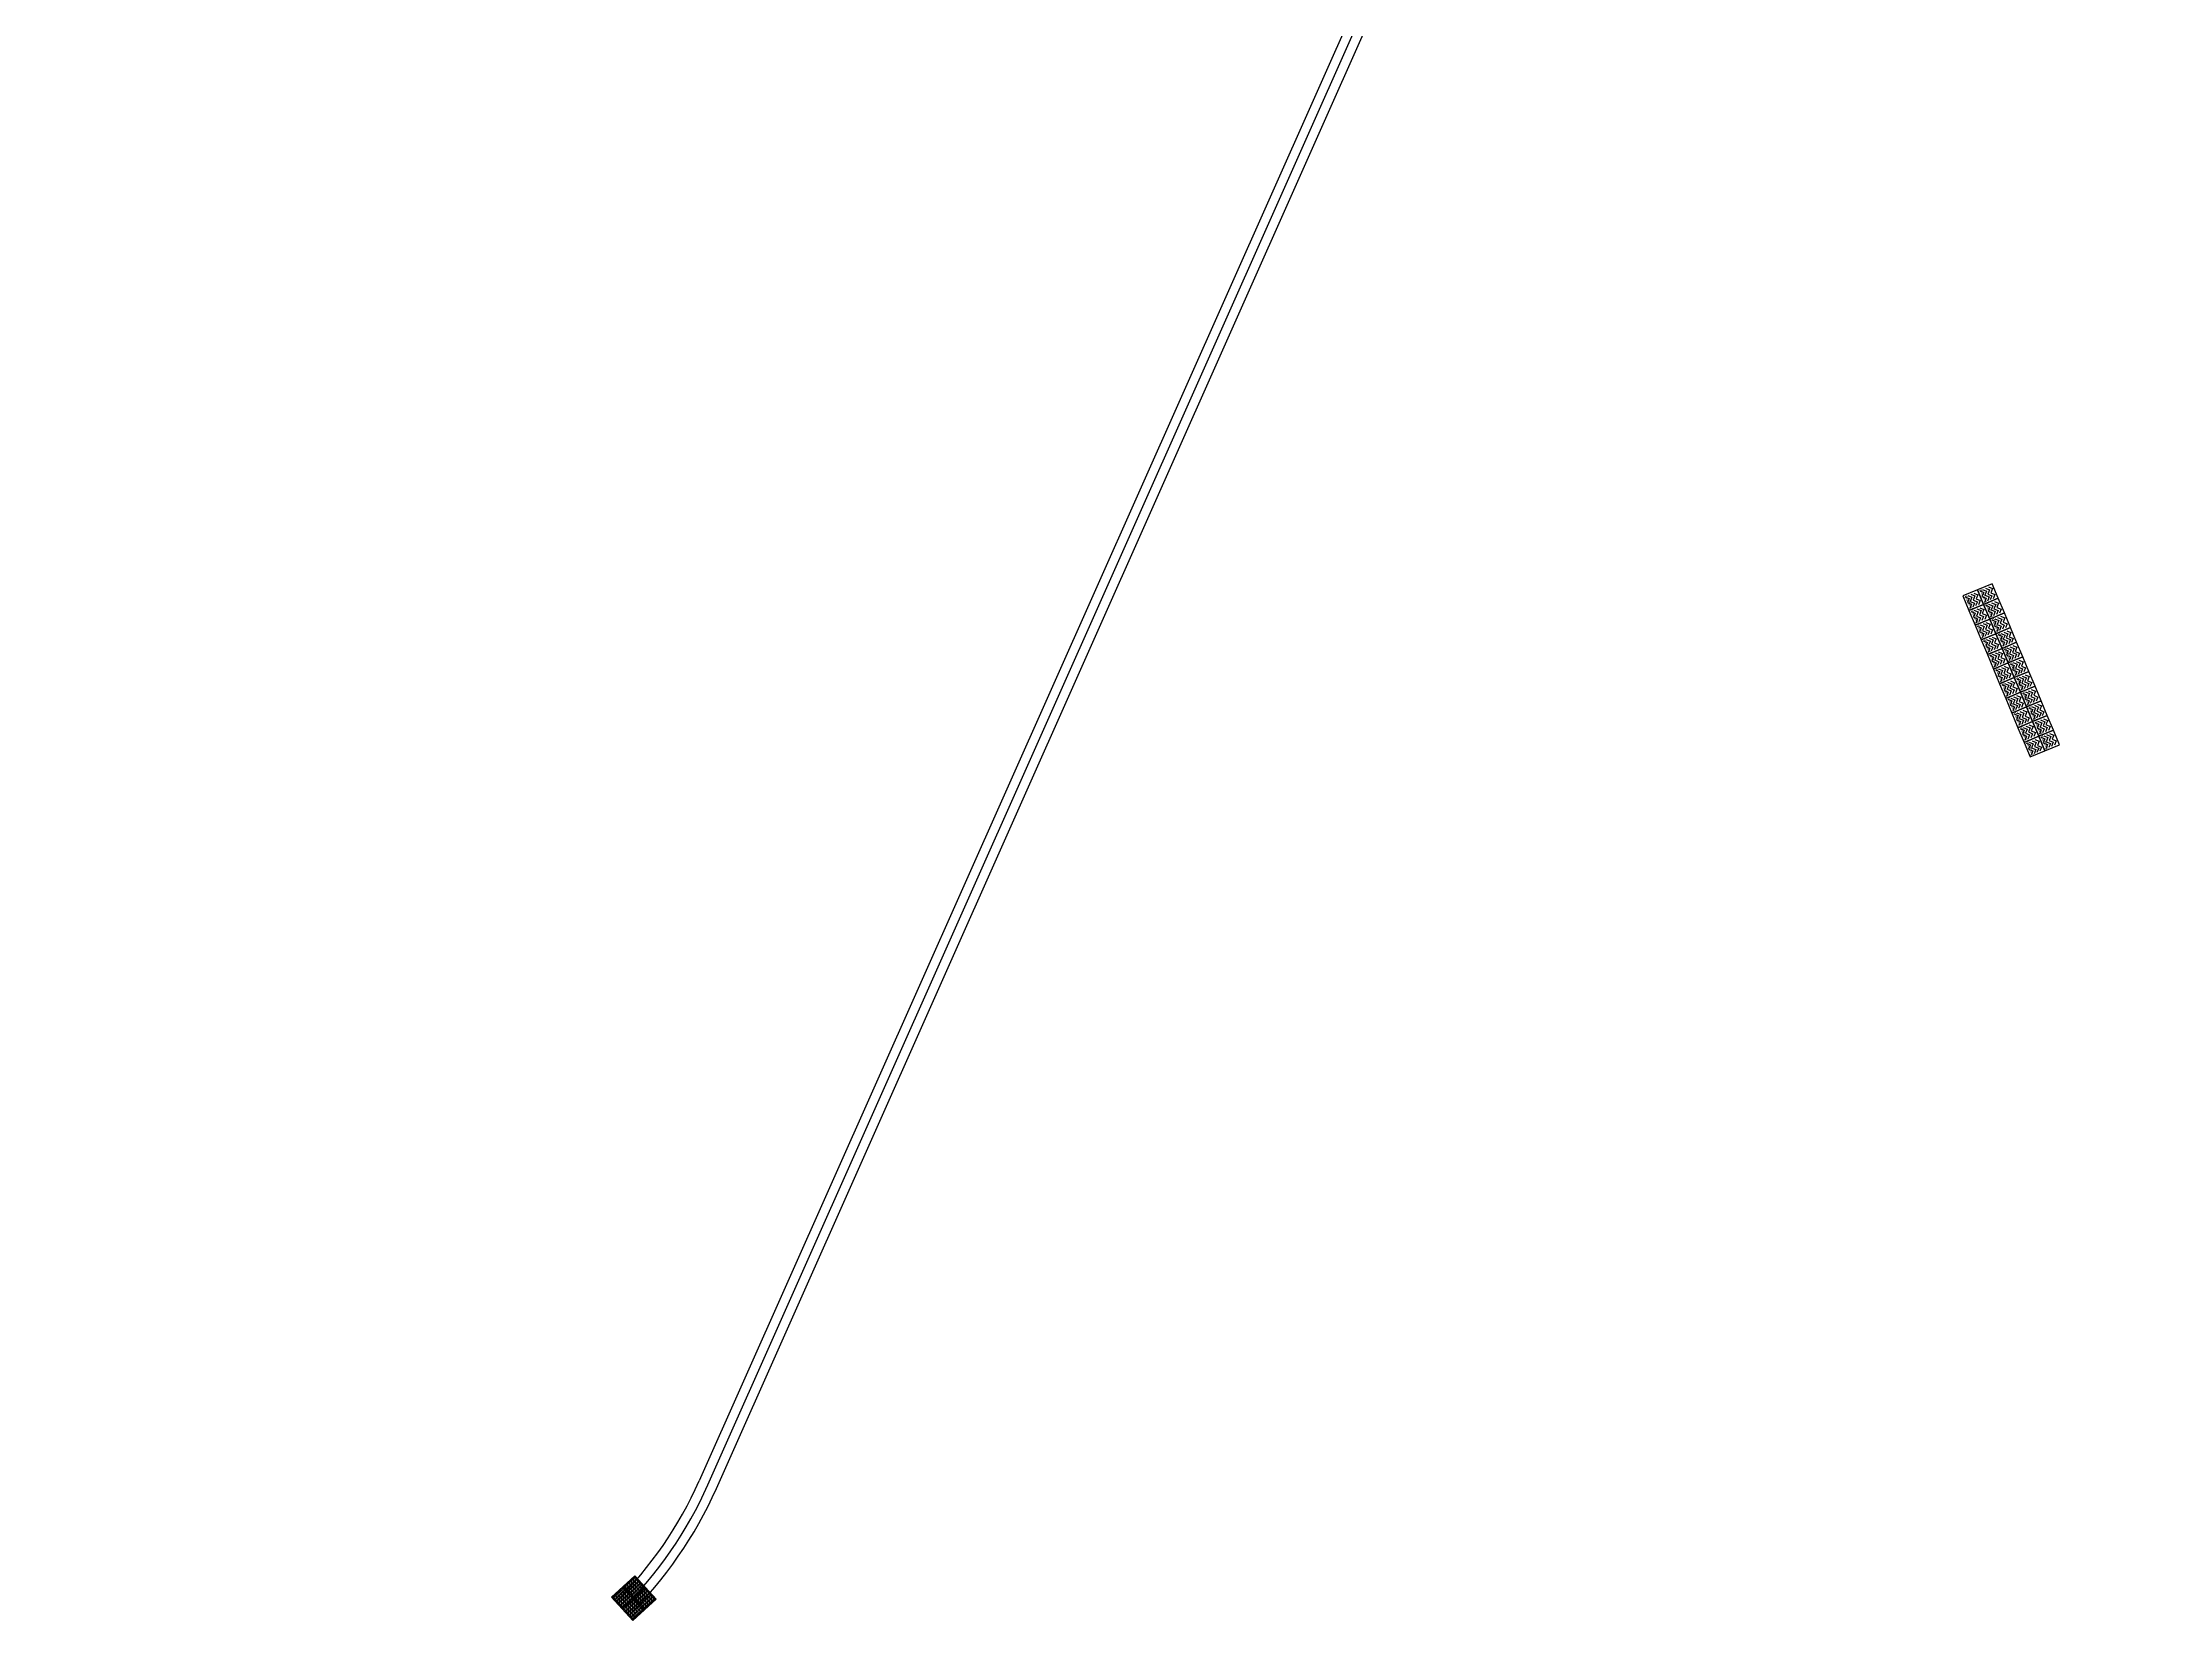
# Model space of a CAD drawing. Header units: millimetres. Extents: x 832728086 to 834530684, y 817551485 to 818349469.
# Drawn here: x 832907410 to 832947530, y 817767139 to 817797280 of the extents above; entities that cross this region are included whole.
import ezdxf

# ---------------------------------------------------------------- set-up
doc = ezdxf.new("R2010")
doc.units = ezdxf.units.MM
doc.header["$LTSCALE"] = 100
doc.layers.add('000-helpline', color=30, linetype='Continuous', lineweight=30, plot=False)
doc.layers.add('000-Tactile-l', color=8, linetype='Continuous')
doc.styles.get("Standard").update_dxf_attribs({"font": 'swiss.ttf'})

# ---------------------------------------------------------------- blocks, each defined once
blk = doc.blocks.new('tactile')
at = {"layer": '000-helpline'}
for points in [[(834090.082, 817840.317), (834089.966, 817840.593), (834089.69, 817840.478), (834089.805, 817840.201)], [(834090.359, 817840.433), (834090.243, 817840.709), (834089.966, 817840.593), (834090.082, 817840.317)], [(834090.198, 817840.04), (834090.082, 817840.317), (834089.805, 817840.201), (834089.921, 817839.924)], [(834090.475, 817840.156), (834090.359, 817840.433), (834090.082, 817840.317), (834090.198, 817840.04)], [(834090.591, 817839.879), (834090.475, 817840.156), (834090.198, 817840.04), (834090.314, 817839.763)], [(834090.314, 817839.763), (834090.198, 817840.04), (834089.921, 817839.924), (834090.037, 817839.647)], [(834090.43, 817839.487), (834090.314, 817839.763), (834090.037, 817839.647), (834090.153, 817839.371)], [(834090.706, 817839.602), (834090.591, 817839.879), (834090.314, 817839.763), (834090.43, 817839.487)], [(834090.545, 817839.21), (834090.43, 817839.487), (834090.153, 817839.371), (834090.269, 817839.094)], [(834090.822, 817839.326), (834090.706, 817839.602), (834090.43, 817839.487), (834090.545, 817839.21)], [(834090.938, 817839.049), (834090.822, 817839.326), (834090.545, 817839.21), (834090.661, 817838.933)], [(834090.661, 817838.933), (834090.545, 817839.21), (834090.269, 817839.094), (834090.385, 817838.817)], [(834090.777, 817838.656), (834090.661, 817838.933), (834090.385, 817838.817), (834090.5, 817838.54)], [(834091.054, 817838.772), (834090.938, 817839.049), (834090.661, 817838.933), (834090.777, 817838.656)], [(834090.893, 817838.38), (834090.777, 817838.656), (834090.5, 817838.54), (834090.616, 817838.264)], [(834091.17, 817838.495), (834091.054, 817838.772), (834090.777, 817838.656), (834090.893, 817838.38)], [(834091.285, 817838.219), (834091.17, 817838.495), (834090.893, 817838.38), (834091.009, 817838.103)], [(834091.009, 817838.103), (834090.893, 817838.38), (834090.616, 817838.264), (834090.732, 817837.987)], [(834091.125, 817837.826), (834091.009, 817838.103), (834090.732, 817837.987), (834090.848, 817837.71)], [(834091.401, 817837.942), (834091.285, 817838.219), (834091.009, 817838.103), (834091.125, 817837.826)], [(834091.24, 817837.549), (834091.125, 817837.826), (834090.848, 817837.71), (834090.964, 817837.434)], [(834091.517, 817837.665), (834091.401, 817837.942), (834091.125, 817837.826), (834091.24, 817837.549)]]:
    blk.add_lwpolyline(points, close=True, dxfattribs=at)
for points in [[(834089.84, 817840.508), (834089.918, 817840.476), (834089.886, 817840.397), (834089.964, 817840.365), (834089.932, 817840.287)], [(834089.895, 817840.531), (834089.973, 817840.499), (834089.941, 817840.42), (834090.02, 817840.388), (834089.988, 817840.31)], [(834090.006, 817840.577), (834090.084, 817840.545), (834090.052, 817840.467), (834090.13, 817840.435), (834090.098, 817840.356)], [(834090.061, 817840.601), (834090.139, 817840.568), (834090.107, 817840.49), (834090.186, 817840.458), (834090.154, 817840.379)], [(834090.116, 817840.624), (834090.195, 817840.592), (834090.163, 817840.513), (834090.241, 817840.481), (834090.209, 817840.402)], [(834090.172, 817840.647), (834090.25, 817840.615), (834090.218, 817840.536), (834090.296, 817840.504), (834090.264, 817840.425)], [(834089.729, 817840.462), (834089.807, 817840.429), (834089.775, 817840.351), (834089.854, 817840.319), (834089.822, 817840.24)], [(834089.784, 817840.485), (834089.863, 817840.453), (834089.831, 817840.374), (834089.909, 817840.342), (834089.877, 817840.263)], [(834089.845, 817840.185), (834089.923, 817840.153), (834089.891, 817840.074), (834089.97, 817840.042), (834089.937, 817839.963)], [(834089.9, 817840.208), (834089.979, 817840.176), (834089.946, 817840.097), (834090.025, 817840.065), (834089.993, 817839.987)], [(834089.955, 817840.231), (834090.034, 817840.199), (834090.002, 817840.12), (834090.08, 817840.088), (834090.048, 817840.01)], [(834090.011, 817840.254), (834090.089, 817840.222), (834090.057, 817840.144), (834090.136, 817840.111), (834090.103, 817840.033)], [(834090.121, 817840.301), (834090.2, 817840.268), (834090.168, 817840.19), (834090.246, 817840.158), (834090.214, 817840.079)], [(834090.177, 817840.324), (834090.255, 817840.292), (834090.223, 817840.213), (834090.302, 817840.181), (834090.269, 817840.102)], [(834090.232, 817840.347), (834090.311, 817840.315), (834090.278, 817840.236), (834090.357, 817840.204), (834090.325, 817840.126)], [(834090.287, 817840.37), (834090.366, 817840.338), (834090.334, 817840.259), (834090.412, 817840.227), (834090.38, 817840.149)], [(834090.403, 817840.093), (834090.482, 817840.061), (834090.45, 817839.983), (834090.528, 817839.951), (834090.496, 817839.872)], [(834089.96, 817839.908), (834090.039, 817839.876), (834090.007, 817839.797), (834090.085, 817839.765), (834090.053, 817839.687)], [(834090.016, 817839.931), (834090.094, 817839.899), (834090.062, 817839.821), (834090.141, 817839.788), (834090.108, 817839.71)], [(834090.071, 817839.954), (834090.15, 817839.922), (834090.118, 817839.844), (834090.196, 817839.812), (834090.164, 817839.733)], [(834090.127, 817839.978), (834090.205, 817839.945), (834090.173, 817839.867), (834090.251, 817839.835), (834090.219, 817839.756)], [(834090.237, 817840.024), (834090.316, 817839.992), (834090.284, 817839.913), (834090.362, 817839.881), (834090.33, 817839.803)], [(834090.242, 817839.701), (834090.321, 817839.669), (834090.289, 817839.59), (834090.367, 817839.558), (834090.335, 817839.479)], [(834090.293, 817840.047), (834090.371, 817840.015), (834090.339, 817839.936), (834090.417, 817839.904), (834090.385, 817839.826)], [(834090.348, 817840.07), (834090.426, 817840.038), (834090.394, 817839.96), (834090.473, 817839.927), (834090.441, 817839.849)], [(834090.353, 817839.747), (834090.432, 817839.715), (834090.399, 817839.636), (834090.478, 817839.604), (834090.446, 817839.526)], [(834090.408, 817839.77), (834090.487, 817839.738), (834090.455, 817839.66), (834090.533, 817839.627), (834090.501, 817839.549)], [(834090.464, 817839.793), (834090.542, 817839.761), (834090.51, 817839.683), (834090.589, 817839.651), (834090.556, 817839.572)], [(834090.519, 817839.817), (834090.598, 817839.784), (834090.565, 817839.706), (834090.644, 817839.674), (834090.612, 817839.595)], [(834090.076, 817839.631), (834090.155, 817839.599), (834090.123, 817839.521), (834090.201, 817839.488), (834090.169, 817839.41)], [(834090.132, 817839.655), (834090.21, 817839.622), (834090.178, 817839.544), (834090.257, 817839.512), (834090.224, 817839.433)], [(834090.187, 817839.678), (834090.266, 817839.645), (834090.233, 817839.567), (834090.312, 817839.535), (834090.28, 817839.456)], [(834090.192, 817839.355), (834090.271, 817839.322), (834090.238, 817839.244), (834090.317, 817839.212), (834090.285, 817839.133)], [(834090.247, 817839.378), (834090.326, 817839.346), (834090.294, 817839.267), (834090.372, 817839.235), (834090.34, 817839.156)], [(834090.303, 817839.401), (834090.381, 817839.369), (834090.349, 817839.29), (834090.428, 817839.258), (834090.395, 817839.18)], [(834090.358, 817839.424), (834090.437, 817839.392), (834090.405, 817839.313), (834090.483, 817839.281), (834090.451, 817839.203)], [(834090.469, 817839.47), (834090.547, 817839.438), (834090.515, 817839.36), (834090.594, 817839.328), (834090.562, 817839.249)], [(834090.524, 817839.494), (834090.603, 817839.461), (834090.571, 817839.383), (834090.649, 817839.351), (834090.617, 817839.272)], [(834090.58, 817839.517), (834090.658, 817839.485), (834090.626, 817839.406), (834090.704, 817839.374), (834090.672, 817839.295)], [(834090.635, 817839.54), (834090.713, 817839.508), (834090.681, 817839.429), (834090.76, 817839.397), (834090.728, 817839.319)], [(834090.308, 817839.078), (834090.386, 817839.046), (834090.354, 817838.967), (834090.433, 817838.935), (834090.401, 817838.856)], [(834090.363, 817839.101), (834090.442, 817839.069), (834090.41, 817838.99), (834090.488, 817838.958), (834090.456, 817838.88)], [(834090.419, 817839.124), (834090.497, 817839.092), (834090.465, 817839.013), (834090.543, 817838.981), (834090.511, 817838.903)], [(834090.474, 817839.147), (834090.553, 817839.115), (834090.52, 817839.037), (834090.599, 817839.004), (834090.567, 817838.926)], [(834090.585, 817839.194), (834090.663, 817839.161), (834090.631, 817839.083), (834090.71, 817839.051), (834090.677, 817838.972)], [(834090.64, 817839.217), (834090.719, 817839.185), (834090.686, 817839.106), (834090.765, 817839.074), (834090.733, 817838.995)], [(834090.695, 817839.24), (834090.774, 817839.208), (834090.742, 817839.129), (834090.82, 817839.097), (834090.788, 817839.019)], [(834090.701, 817838.917), (834090.779, 817838.885), (834090.747, 817838.806), (834090.825, 817838.774), (834090.793, 817838.696)], [(834090.751, 817839.263), (834090.829, 817839.231), (834090.797, 817839.152), (834090.876, 817839.12), (834090.843, 817839.042)], [(834090.756, 817838.94), (834090.834, 817838.908), (834090.802, 817838.829), (834090.881, 817838.797), (834090.849, 817838.719)], [(834090.811, 817838.963), (834090.89, 817838.931), (834090.858, 817838.853), (834090.936, 817838.82), (834090.904, 817838.742)], [(834090.867, 817838.986), (834090.945, 817838.954), (834090.913, 817838.876), (834090.991, 817838.844), (834090.959, 817838.765)], [(834090.424, 817838.801), (834090.502, 817838.769), (834090.47, 817838.69), (834090.549, 817838.658), (834090.516, 817838.58)], [(834090.479, 817838.824), (834090.558, 817838.792), (834090.525, 817838.714), (834090.604, 817838.681), (834090.572, 817838.603)], [(834090.534, 817838.847), (834090.613, 817838.815), (834090.581, 817838.737), (834090.659, 817838.705), (834090.627, 817838.626)], [(834090.54, 817838.524), (834090.618, 817838.492), (834090.586, 817838.414), (834090.664, 817838.381), (834090.632, 817838.303)], [(834090.59, 817838.871), (834090.668, 817838.838), (834090.636, 817838.76), (834090.715, 817838.728), (834090.682, 817838.649)], [(834090.595, 817838.548), (834090.673, 817838.515), (834090.641, 817838.437), (834090.72, 817838.405), (834090.688, 817838.326)], [(834090.65, 817838.571), (834090.729, 817838.539), (834090.697, 817838.46), (834090.775, 817838.428), (834090.743, 817838.349)], [(834090.706, 817838.594), (834090.784, 817838.562), (834090.752, 817838.483), (834090.83, 817838.451), (834090.798, 817838.372)], [(834090.816, 817838.64), (834090.895, 817838.608), (834090.863, 817838.53), (834090.941, 817838.497), (834090.909, 817838.419)], [(834090.872, 817838.663), (834090.95, 817838.631), (834090.918, 817838.553), (834090.997, 817838.52), (834090.964, 817838.442)], [(834090.927, 817838.687), (834091.006, 817838.654), (834090.973, 817838.576), (834091.052, 817838.544), (834091.02, 817838.465)], [(834090.982, 817838.71), (834091.061, 817838.678), (834091.029, 817838.599), (834091.107, 817838.567), (834091.075, 817838.488)], [(834090.655, 817838.248), (834090.734, 817838.215), (834090.702, 817838.137), (834090.78, 817838.105), (834090.748, 817838.026)], [(834090.711, 817838.271), (834090.789, 817838.239), (834090.757, 817838.16), (834090.836, 817838.128), (834090.803, 817838.049)], [(834090.766, 817838.294), (834090.845, 817838.262), (834090.812, 817838.183), (834090.891, 817838.151), (834090.859, 817838.073)], [(834090.821, 817838.317), (834090.9, 817838.285), (834090.868, 817838.206), (834090.946, 817838.174), (834090.914, 817838.096)], [(834090.932, 817838.363), (834091.011, 817838.331), (834090.978, 817838.253), (834091.057, 817838.221), (834091.025, 817838.142)], [(834090.987, 817838.387), (834091.066, 817838.354), (834091.034, 817838.276), (834091.112, 817838.244), (834091.08, 817838.165)], [(834091.043, 817838.41), (834091.121, 817838.378), (834091.089, 817838.299), (834091.168, 817838.267), (834091.135, 817838.188)], [(834091.048, 817838.087), (834091.126, 817838.055), (834091.094, 817837.976), (834091.173, 817837.944), (834091.141, 817837.865)], [(834091.098, 817838.433), (834091.177, 817838.401), (834091.145, 817838.322), (834091.223, 817838.29), (834091.191, 817838.212)], [(834091.103, 817838.11), (834091.182, 817838.078), (834091.15, 817837.999), (834091.228, 817837.967), (834091.196, 817837.888)], [(834091.159, 817838.133), (834091.237, 817838.101), (834091.205, 817838.022), (834091.284, 817837.99), (834091.251, 817837.912)], [(834091.214, 817838.156), (834091.293, 817838.124), (834091.26, 817838.046), (834091.339, 817838.013), (834091.307, 817837.935)], [(834090.771, 817837.971), (834090.85, 817837.939), (834090.818, 817837.86), (834090.896, 817837.828), (834090.864, 817837.75)], [(834090.827, 817837.994), (834090.905, 817837.962), (834090.873, 817837.883), (834090.951, 817837.851), (834090.919, 817837.773)], [(834090.882, 817838.017), (834090.96, 817837.985), (834090.928, 817837.907), (834091.007, 817837.874), (834090.975, 817837.796)], [(834090.887, 817837.694), (834090.966, 817837.662), (834090.933, 817837.583), (834091.012, 817837.551), (834090.98, 817837.473)], [(834090.937, 817838.04), (834091.016, 817838.008), (834090.984, 817837.93), (834091.062, 817837.898), (834091.03, 817837.819)], [(834090.942, 817837.717), (834091.021, 817837.685), (834090.989, 817837.607), (834091.067, 817837.574), (834091.035, 817837.496)], [(834090.998, 817837.74), (834091.076, 817837.708), (834091.044, 817837.63), (834091.123, 817837.598), (834091.09, 817837.519)], [(834091.053, 817837.764), (834091.132, 817837.731), (834091.099, 817837.653), (834091.178, 817837.621), (834091.146, 817837.542)], [(834091.164, 817837.81), (834091.242, 817837.778), (834091.21, 817837.699), (834091.289, 817837.667), (834091.256, 817837.589)], [(834091.219, 817837.833), (834091.298, 817837.801), (834091.265, 817837.722), (834091.344, 817837.69), (834091.312, 817837.612)], [(834091.274, 817837.856), (834091.353, 817837.824), (834091.321, 817837.746), (834091.399, 817837.713), (834091.367, 817837.635)], [(834091.33, 817837.879), (834091.408, 817837.847), (834091.376, 817837.769), (834091.455, 817837.737), (834091.422, 817837.658)]]:
    blk.add_lwpolyline(points, dxfattribs=at)
at = {"layer": '000-helpline', "ltscale": 0.015}
for points in [[(834064.355, 817821.335), (834064.152, 817821.556), (834064.373, 817821.759), (834064.576, 817821.538)], [(834064.576, 817821.538), (834064.373, 817821.759), (834064.595, 817821.961), (834064.797, 817821.74)], [(834064.778, 817821.316), (834064.576, 817821.538), (834064.797, 817821.74), (834065, 817821.519)], [(834064.557, 817821.114), (834064.355, 817821.335), (834064.576, 817821.538), (834064.778, 817821.316)]]:
    blk.add_lwpolyline(points, close=True, dxfattribs=at)
at = {"layer": '000-Tactile-l', "ltscale": 0.02}
for p, q in [((834083.235, 817862.944), (834065.81, 817823.753)), ((834065.975, 817823.68), (834083.401, 817862.873)), ((834066.135, 817823.609), (834083.561, 817862.802))]:
    blk.add_line(p, q, dxfattribs=at)
at = {"layer": '000-Tactile-l'}
blk.add_lwpolyline([(834065, 817821.519), (834064.557, 817821.114), (834064.152, 817821.556), (834064.595, 817821.961)], close=True, dxfattribs=at)
at = {"layer": '000-Tactile-l', "ltscale": 0.015}
for centre, radius in [((834064.261, 817821.622), 0.0175), ((834064.298, 817821.656), 0.0175), ((834064.298, 817821.656), 0.0125), ((834064.332, 817821.619), 0.0175), ((834064.335, 817821.69), 0.0175), ((834064.335, 817821.69), 0.0125), ((834064.369, 817821.653), 0.0175), ((834064.372, 817821.724), 0.0175), ((834064.369, 817821.653), 0.0125), ((834064.372, 817821.724), 0.0125), ((834064.405, 817821.687), 0.0175), ((834064.409, 817821.757), 0.0175), ((834064.405, 817821.687), 0.0125), ((834064.409, 817821.757), 0.0125), ((834064.439, 817821.65), 0.0175), ((834064.442, 817821.72), 0.0175), ((834064.439, 817821.65), 0.0125), ((834064.446, 817821.791), 0.0175), ((834064.442, 817821.72), 0.0125), ((834064.446, 817821.791), 0.0125), ((834064.476, 817821.683), 0.0175), ((834064.479, 817821.754), 0.0175), ((834064.476, 817821.683), 0.0125), ((834064.482, 817821.825), 0.0175), ((834064.479, 817821.754), 0.0125), ((834064.482, 817821.825), 0.0125), ((834064.51, 817821.647), 0.0175), ((834064.513, 817821.717), 0.0175), ((834064.51, 817821.647), 0.0125), ((834064.516, 817821.788), 0.0175), ((834064.513, 817821.717), 0.0125), ((834064.519, 817821.859), 0.0175), ((834064.516, 817821.788), 0.0125), ((834064.519, 817821.859), 0.0125), ((834064.547, 817821.68), 0.0175), ((834064.55, 817821.751), 0.0175), ((834064.547, 817821.68), 0.0125), ((834064.553, 817821.822), 0.0175), ((834064.55, 817821.751), 0.0125), ((834064.556, 817821.892), 0.0175), ((834064.553, 817821.822), 0.0125), ((834064.556, 817821.892), 0.0125), ((834064.581, 817821.643), 0.0175), ((834064.584, 817821.714), 0.0175), ((834064.581, 817821.643), 0.0125), ((834064.587, 817821.785), 0.0175), ((834064.584, 817821.714), 0.0125), ((834064.59, 817821.855), 0.0175), ((834064.587, 817821.785), 0.0125), ((834064.593, 817821.926), 0.0175), ((834064.59, 817821.855), 0.0125), ((834064.593, 817821.926), 0.0125), ((834064.617, 817821.677), 0.0175), ((834064.621, 817821.748), 0.0175), ((834064.617, 817821.677), 0.0125), ((834064.624, 817821.819), 0.0175), ((834064.621, 817821.748), 0.0125), ((834064.627, 817821.889), 0.0175), ((834064.624, 817821.819), 0.0125), ((834064.627, 817821.889), 0.0125), ((834064.651, 817821.64), 0.0175), ((834064.654, 817821.711), 0.0175), ((834064.651, 817821.64), 0.0125), ((834064.657, 817821.782), 0.0175), ((834064.654, 817821.711), 0.0125), ((834064.661, 817821.852), 0.0175), ((834064.657, 817821.782), 0.0125), ((834064.661, 817821.852), 0.0125), ((834064.688, 817821.674), 0.0175), ((834064.691, 817821.745), 0.0175), ((834064.688, 817821.674), 0.0125), ((834064.694, 817821.815), 0.0175), ((834064.691, 817821.745), 0.0125), ((834064.694, 817821.815), 0.0125), ((834064.722, 817821.637), 0.0175), ((834064.725, 817821.708), 0.0175), ((834064.722, 817821.637), 0.0125), ((834064.728, 817821.779), 0.0175), ((834064.725, 817821.708), 0.0125), ((834064.728, 817821.779), 0.0125), ((834064.759, 817821.671), 0.0175), ((834064.762, 817821.742), 0.0175), ((834064.759, 817821.671), 0.0125), ((834064.762, 817821.742), 0.0125), ((834064.792, 817821.634), 0.0175), ((834064.796, 817821.705), 0.0175), ((834064.792, 817821.634), 0.0125), ((834064.796, 817821.705), 0.0125), ((834064.829, 817821.668), 0.0175), ((834064.829, 817821.668), 0.0125), ((834064.863, 817821.631), 0.0175), ((834064.863, 817821.631), 0.0125), ((834064.187, 817821.555), 0.0175), ((834064.187, 817821.555), 0.0125), ((834064.221, 817821.518), 0.0175), ((834064.224, 817821.588), 0.0175), ((834064.221, 817821.518), 0.0125), ((834064.224, 817821.588), 0.0125), ((834064.255, 817821.481), 0.0175), ((834064.258, 817821.552), 0.0175), ((834064.255, 817821.481), 0.0125), ((834064.258, 817821.552), 0.0125), ((834064.261, 817821.622), 0.0125), ((834064.289, 817821.444), 0.0175), ((834064.292, 817821.515), 0.0175), ((834064.289, 817821.444), 0.0125), ((834064.295, 817821.585), 0.0175), ((834064.292, 817821.515), 0.0125), ((834064.295, 817821.585), 0.0125), ((834064.322, 817821.407), 0.0175), ((834064.325, 817821.478), 0.0175), ((834064.322, 817821.407), 0.0125), ((834064.329, 817821.548), 0.0175), ((834064.325, 817821.478), 0.0125), ((834064.329, 817821.548), 0.0125), ((834064.332, 817821.619), 0.0125), ((834064.356, 817821.37), 0.0175), ((834064.359, 817821.441), 0.0175), ((834064.356, 817821.37), 0.0125), ((834064.362, 817821.512), 0.0175), ((834064.359, 817821.441), 0.0125), ((834064.365, 817821.582), 0.0175), ((834064.362, 817821.512), 0.0125), ((834064.365, 817821.582), 0.0125), ((834064.39, 817821.333), 0.0175), ((834064.393, 817821.404), 0.0175), ((834064.39, 817821.333), 0.0125), ((834064.396, 817821.475), 0.0175), ((834064.393, 817821.404), 0.0125), ((834064.399, 817821.545), 0.0175), ((834064.396, 817821.475), 0.0125), ((834064.402, 817821.616), 0.0175), ((834064.399, 817821.545), 0.0125), ((834064.402, 817821.616), 0.0125), ((834064.424, 817821.297), 0.0175), ((834064.427, 817821.367), 0.0175), ((834064.424, 817821.297), 0.0125), ((834064.43, 817821.438), 0.0175), ((834064.427, 817821.367), 0.0125), ((834064.433, 817821.508), 0.0175), ((834064.43, 817821.438), 0.0125), ((834064.436, 817821.579), 0.0175), ((834064.433, 817821.508), 0.0125), ((834064.436, 817821.579), 0.0125), ((834064.457, 817821.26), 0.0175), ((834064.46, 817821.33), 0.0175), ((834064.457, 817821.26), 0.0125), ((834064.464, 817821.401), 0.0175), ((834064.46, 817821.33), 0.0125), ((834064.467, 817821.472), 0.0175), ((834064.464, 817821.401), 0.0125), ((834064.47, 817821.542), 0.0175), ((834064.467, 817821.472), 0.0125), ((834064.473, 817821.613), 0.0175), ((834064.47, 817821.542), 0.0125), ((834064.473, 817821.613), 0.0125), ((834064.491, 817821.223), 0.0175), ((834064.494, 817821.293), 0.0175), ((834064.491, 817821.223), 0.0125), ((834064.497, 817821.364), 0.0175), ((834064.494, 817821.293), 0.0125), ((834064.501, 817821.435), 0.0175), ((834064.497, 817821.364), 0.0125), ((834064.504, 817821.505), 0.0175), ((834064.501, 817821.435), 0.0125), ((834064.507, 817821.576), 0.0175), ((834064.504, 817821.505), 0.0125), ((834064.507, 817821.576), 0.0125), ((834064.528, 817821.257), 0.0175), ((834064.531, 817821.327), 0.0175), ((834064.528, 817821.257), 0.0125), ((834064.534, 817821.398), 0.0175), ((834064.531, 817821.327), 0.0125), ((834064.537, 817821.468), 0.0175), ((834064.534, 817821.398), 0.0125), ((834064.541, 817821.539), 0.0175), ((834064.537, 817821.468), 0.0125), ((834064.544, 817821.61), 0.0175), ((834064.541, 817821.539), 0.0125), ((834064.544, 817821.61), 0.0125), ((834064.562, 817821.22), 0.0175), ((834064.565, 817821.29), 0.0175), ((834064.568, 817821.361), 0.0175), ((834064.565, 817821.29), 0.0125), ((834064.571, 817821.432), 0.0175), ((834064.568, 817821.361), 0.0125), ((834064.574, 817821.502), 0.0175), ((834064.571, 817821.432), 0.0125), ((834064.577, 817821.573), 0.0175), ((834064.574, 817821.502), 0.0125), ((834064.577, 817821.573), 0.0125), ((834064.599, 817821.253), 0.0175), ((834064.602, 817821.324), 0.0175), ((834064.599, 817821.253), 0.0125), ((834064.605, 817821.395), 0.0175), ((834064.602, 817821.324), 0.0125), ((834064.608, 817821.465), 0.0175), ((834064.605, 817821.395), 0.0125), ((834064.611, 817821.536), 0.0175), ((834064.608, 817821.465), 0.0125), ((834064.614, 817821.607), 0.0175), ((834064.611, 817821.536), 0.0125), ((834064.614, 817821.607), 0.0125), ((834064.636, 817821.287), 0.0175), ((834064.639, 817821.358), 0.0175), ((834064.636, 817821.287), 0.0125), ((834064.642, 817821.428), 0.0175), ((834064.639, 817821.358), 0.0125), ((834064.645, 817821.499), 0.0175), ((834064.642, 817821.428), 0.0125), ((834064.648, 817821.57), 0.0175), ((834064.645, 817821.499), 0.0125), ((834064.648, 817821.57), 0.0125), ((834064.669, 817821.25), 0.0175), ((834064.672, 817821.321), 0.0175), ((834064.669, 817821.25), 0.0125), ((834064.676, 817821.392), 0.0175), ((834064.672, 817821.321), 0.0125), ((834064.679, 817821.462), 0.0175), ((834064.676, 817821.392), 0.0125), ((834064.682, 817821.533), 0.0175), ((834064.679, 817821.462), 0.0125), ((834064.685, 817821.603), 0.0175), ((834064.682, 817821.533), 0.0125), ((834064.685, 817821.603), 0.0125), ((834064.706, 817821.284), 0.0175), ((834064.709, 817821.355), 0.0175), ((834064.706, 817821.284), 0.0125), ((834064.712, 817821.425), 0.0175), ((834064.709, 817821.355), 0.0125), ((834064.716, 817821.496), 0.0175), ((834064.712, 817821.425), 0.0125), ((834064.719, 817821.567), 0.0175), ((834064.716, 817821.496), 0.0125), ((834064.719, 817821.567), 0.0125), ((834064.743, 817821.318), 0.0175), ((834064.746, 817821.388), 0.0175), ((834064.743, 817821.318), 0.0125), ((834064.749, 817821.459), 0.0175), ((834064.746, 817821.388), 0.0125), ((834064.752, 817821.53), 0.0175), ((834064.749, 817821.459), 0.0125), ((834064.756, 817821.6), 0.0175), ((834064.752, 817821.53), 0.0125), ((834064.756, 817821.6), 0.0125), ((834064.78, 817821.352), 0.0175), ((834064.783, 817821.422), 0.0175), ((834064.78, 817821.352), 0.0125), ((834064.786, 817821.493), 0.0175), ((834064.783, 817821.422), 0.0125), ((834064.789, 817821.563), 0.0175), ((834064.786, 817821.493), 0.0125), ((834064.789, 817821.563), 0.0125), ((834064.817, 817821.385), 0.0175), ((834064.82, 817821.456), 0.0175), ((834064.817, 817821.385), 0.0125), ((834064.823, 817821.527), 0.0175), ((834064.82, 817821.456), 0.0125), ((834064.826, 817821.597), 0.0175), ((834064.823, 817821.527), 0.0125), ((834064.826, 817821.597), 0.0125), ((834064.854, 817821.419), 0.0175), ((834064.857, 817821.49), 0.0175), ((834064.854, 817821.419), 0.0125), ((834064.86, 817821.56), 0.0175), ((834064.857, 817821.49), 0.0125), ((834064.86, 817821.56), 0.0125), ((834064.891, 817821.453), 0.0175), ((834064.894, 817821.523), 0.0175), ((834064.891, 817821.453), 0.0125), ((834064.897, 817821.594), 0.0175), ((834064.894, 817821.523), 0.0125), ((834064.897, 817821.594), 0.0125), ((834064.927, 817821.487), 0.0175), ((834064.931, 817821.557), 0.0175), ((834064.927, 817821.487), 0.0125), ((834064.931, 817821.557), 0.0125), ((834064.964, 817821.52), 0.0175), ((834064.964, 817821.52), 0.0125), ((834064.525, 817821.186), 0.0175), ((834064.525, 817821.186), 0.0125), ((834064.559, 817821.149), 0.0175), ((834064.559, 817821.149), 0.0125), ((834064.562, 817821.22), 0.0125), ((834064.596, 817821.183), 0.0175), ((834064.596, 817821.183), 0.0125), ((834064.632, 817821.217), 0.0175), ((834064.632, 817821.217), 0.0125)]:
    blk.add_circle(centre, radius, dxfattribs=at)
at = {"layer": '000-Tactile-l', "ltscale": 0.02}
for radius, start in [(7.52, 314.7503), (7.7, 314.6968), (7.875, 314.6472)]:
    blk.add_arc((834058.939, 817826.808), radius, start, 336.0291, dxfattribs=at)
at = {"layer": '000-helpline', "char_height": 0.06, "attachment_point": 1, "rotation": 292.7095}
for insert in [(834089.781, 817840.502), (834090.058, 817840.618), (834089.897, 817840.225), (834090.174, 817840.341), (834090.013, 817839.948), (834090.29, 817840.064), (834090.406, 817839.787), (834090.129, 817839.672), (834090.245, 817839.395), (834090.521, 817839.511), (834090.361, 817839.118), (834090.637, 817839.234), (834090.753, 817838.957), (834090.476, 817838.841), (834090.592, 817838.565), (834090.869, 817838.68), (834090.708, 817838.288), (834090.985, 817838.404), (834091.101, 817838.127), (834090.824, 817838.011), (834090.94, 817837.734), (834091.216, 817837.85)]:
    blk.add_mtext_dynamic_manual_height_columns('warning', width=0.55619, gutter_width=1, heights=[0], dxfattribs=dict(at, insert=insert))

msp = doc.modelspace()

# ---------------------------------------------------------------- linework, layer by layer
at = {"ltscale": 5}
msp.add_circle((833186042.1669, 817950476.993), 398992.1588, dxfattribs=at)

# ---------------------------------------------------------------- block references
at = {"layer": '000-Tactile-l', "xscale": 1000, "yscale": 1000, "zscale": 1000}
msp.add_blockref('tactile', (-1145990.4835, -53655.9264), dxfattribs=at)

doc.saveas('drawing.dxf')
